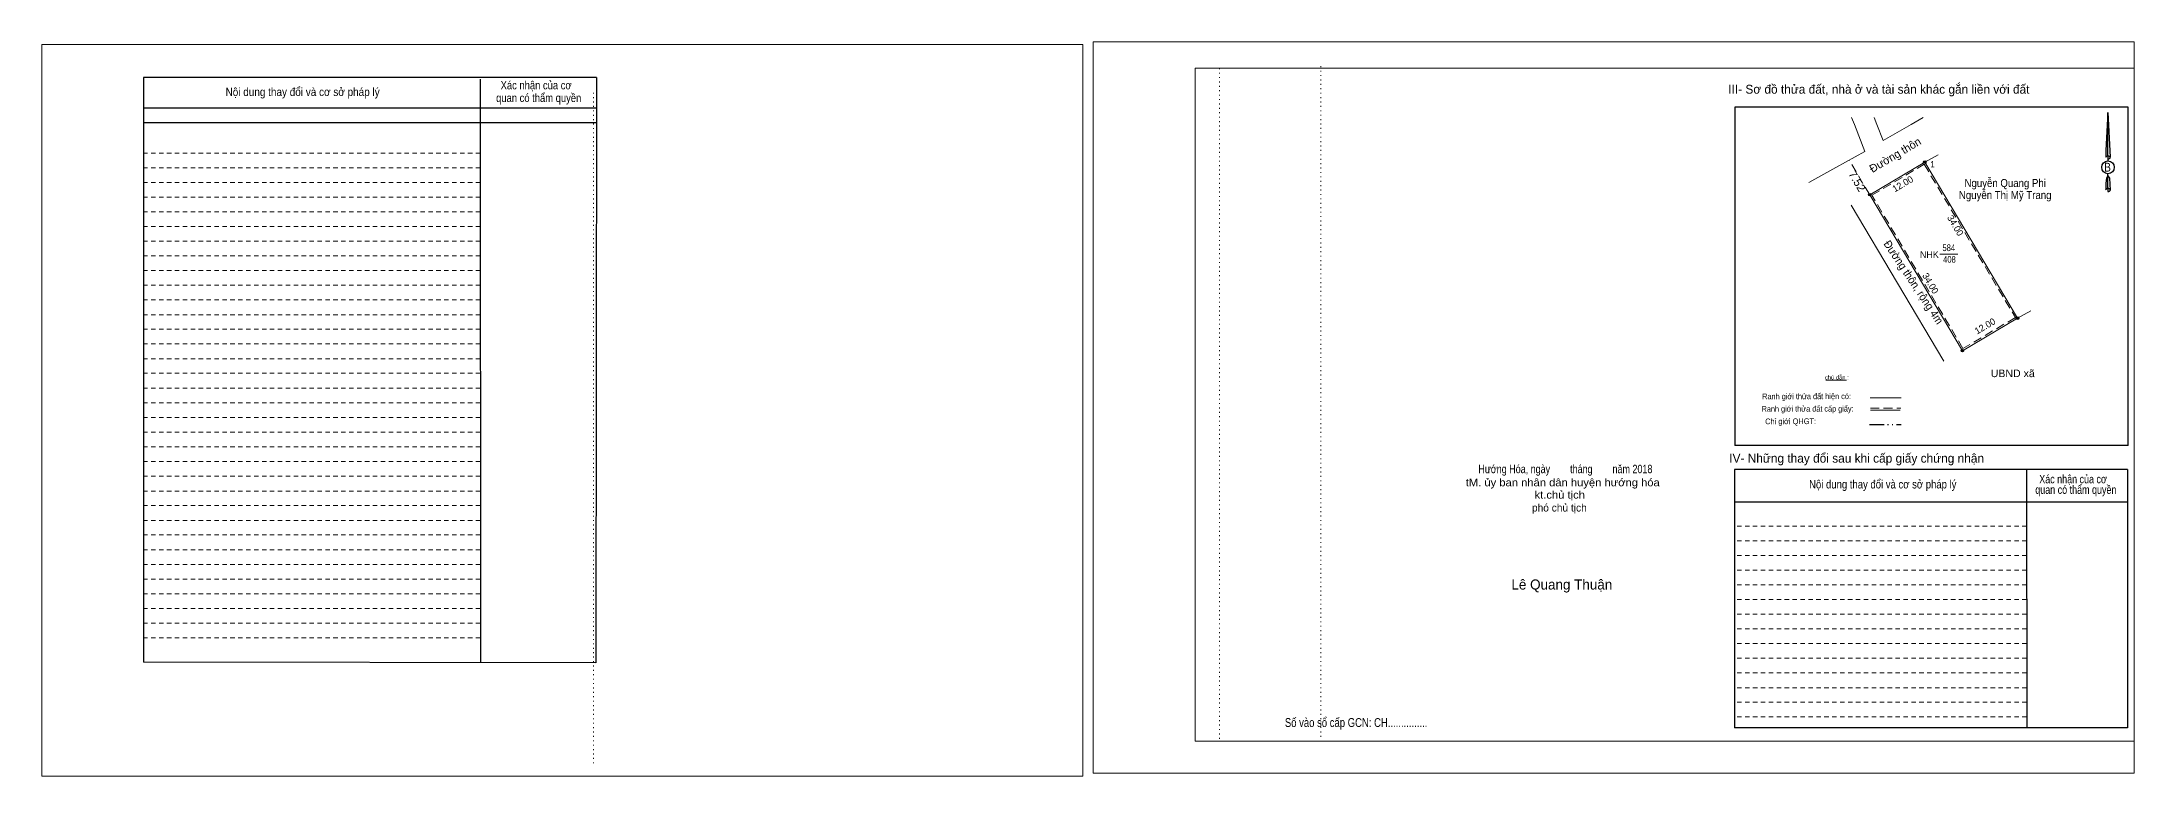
# Model space of a CAD drawing. Header units: metres. Extents: x 548121 to 548900, y 1837714 to 1837870.
# Drawn here: x 548508.2 to 548900.4, y 1837714.4 to 1837851.9 of the extents above; entities that cross this region are included whole.
import ezdxf
from ezdxf.enums import TextEntityAlignment as Align

# ---------------------------------------------------------------- set-up
doc = ezdxf.new("R2010")
doc.units = ezdxf.units.M
doc.header["$LTSCALE"] = 0.55
for name, pattern in [('DASH_DOUBLE_DOT', [9.2, 5, -1.2, 0.3, -1.2, 0.3, -1.2]), ('DOTTED', [1.5, 0.3, -1.2]), ('MEDIUM_DASHED', [4.5, 3, -1.5]), ('SHORT_DASHED', [2.7, 1.5, -1.2])]:
    doc.linetypes.add(name, pattern=pattern)
for name, color, linetype, lineweight in [('18', 7, 'Continuous', 25), ('28', 7, 'SHORT_DASHED', 13), ('3', 7, 'Continuous', 13), ('5', 7, 'DASH_DOUBLE_DOT', 25), ('55', 7, 'Continuous', 13), ('7', 7, 'Continuous', 13), ('8', 7, 'Continuous', 13)]:
    doc.layers.add(name, color=color, linetype=linetype, lineweight=lineweight)

msp = doc.modelspace()

# ---------------------------------------------------------------- hatches: boundary and pattern name
at = {"layer": '8'}
for points in [[(548861.4254, 1837829.36, 1), (548860.9546, 1837829.36, 1)], [(548851.0954, 1837823.26, 1), (548850.6246, 1837823.26, 1)], [(548878.8154, 1837800.15, 1), (548878.3446, 1837800.15, 1)], [(548878.8154, 1837800.15, 1), (548878.3446, 1837800.15, 1)], [(548868.4854, 1837794.05, 1), (548868.0146, 1837794.05, 1)]]:
    msp.add_hatch(color=256, dxfattribs=at).paths.add_polyline_path(points)

# ---------------------------------------------------------------- linework, layer by layer
at = {"layer": '18'}
for p, q in [((548895.52, 1837838.66), (548895.96, 1837830.27)), ((548895.52, 1837838.66), (548895.96, 1837830.27)), ((548895.52, 1837838.66), (548895.96, 1837830.27)), ((548895.15, 1837831.56), (548895.1, 1837830.28)), ((548895.52, 1837830.51), (548895.52, 1837830.2)), ((548895.52, 1837830.2), (548895.52, 1837829.97)), ((548895.52, 1837829.97), (548895.52, 1837829.64)), ((548895.52, 1837829.97), (548895.52, 1837829.64)), ((548895.52, 1837829.97), (548895.52, 1837829.64)), ((548895.96, 1837830.27), (548895.96, 1837830.28)), ((548895.52, 1837826.8), (548895.52, 1837827.17)), ((548895.52, 1837826.8), (548895.52, 1837827.17)), ((548895.52, 1837826.8), (548895.52, 1837827.17)), ((548895.52, 1837826.8), (548895.84, 1837826.34)), ((548895.52, 1837826.8), (548895.84, 1837826.34)), ((548895.52, 1837826.8), (548895.84, 1837826.34)), ((548895.84, 1837826.34), (548895.96, 1837824.14)), ((548895.84, 1837826.34), (548895.96, 1837824.14)), ((548895.84, 1837826.34), (548895.96, 1837824.14)), ((548895.52, 1837824.43), (548895.52, 1837824.11)), ((548895.52, 1837824.11), (548895.52, 1837823.86)), ((548895.96, 1837824.14), (548895.96, 1837824.15))]:
    msp.add_line(p, q, dxfattribs=at)
for points in [[(548895.52, 1837830.51), (548895.52, 1837838.66), (548895.15, 1837831.56)], [(548895.52, 1837824.43), (548895.52, 1837826.8), (548895.23, 1837826.34), (548895.15, 1837825.45), (548895.1, 1837824.15)]]:
    msp.add_lwpolyline(points, dxfattribs=at)
msp.add_ellipse((548895.5283, 1837828.3934), major_axis=(0, 1.1963), ratio=0.983453, dxfattribs=at)
for centre, start_param, end_param in [((548895.5287, 1837830.2369), 1.57079633, 3.07445202), ((548895.5287, 1837830.2369), 0.06714063, 1.57079633), ((548895.5287, 1837830.2369), 4.71238898, 6.28318531), ((548895.5287, 1837824.131), 2.49106941, 3.07427841), ((548895.5287, 1837824.131), 1.57079633, 2.49106941), ((548895.5287, 1837824.131), 0.06714063, 1.57079633), ((548895.5287, 1837824.131), 4.71238898, 6.28318531)]:
    msp.add_ellipse(centre, major_axis=(0.4313, 0), ratio=0.655448, start_param=start_param, end_param=end_param, dxfattribs=at)
at = {"layer": '28', "linetype": 'Continuous', "lineweight": 25}
for p, q in [((548612.17, 1837845.2), (548527.3, 1837845.2)), ((548590.41, 1837844.91), (548590.44, 1837735.68)), ((548612.17, 1837845.2), (548612.09, 1837735.62)), ((548612.17, 1837839.48), (548527.41, 1837839.48)), ((548612.17, 1837839.48), (548527.41, 1837839.48)), ((548612.17, 1837836.72), (548527.41, 1837836.72)), ((548899.3, 1837776.29), (548825.58, 1837776.29)), ((548880.27, 1837771.8), (548880.3, 1837723.42)), ((548899.22, 1837771.8), (548899.2, 1837723.42)), ((548899.2, 1837765.67), (548825.52, 1837765.67)), ((548612.09, 1837735.62), (548527.3, 1837735.74)), ((548899.2, 1837723.42), (548825.52, 1837723.42))]:
    msp.add_line(p, q, dxfattribs=at)
at = {"layer": '28'}
for p, q in [((548590.41, 1837831.07), (548527.3, 1837831.07)), ((548590.41, 1837828.3), (548527.3, 1837828.3)), ((548590.41, 1837825.57), (548527.3, 1837825.57)), ((548590.41, 1837822.78), (548527.3, 1837822.78)), ((548590.41, 1837820.04), (548527.3, 1837820.04)), ((548590.41, 1837817.29), (548527.3, 1837817.29)), ((548590.41, 1837814.54), (548527.3, 1837814.54)), ((548590.41, 1837811.79), (548527.3, 1837811.79)), ((548590.41, 1837809.05), (548527.3, 1837809.05)), ((548590.41, 1837806.29), (548527.3, 1837806.29)), ((548590.41, 1837803.55), (548527.3, 1837803.55)), ((548590.41, 1837800.78), (548527.3, 1837800.78)), ((548590.41, 1837798.06), (548527.3, 1837798.06)), ((548590.41, 1837795.31), (548527.3, 1837795.31)), ((548590.41, 1837792.54), (548527.3, 1837792.54)), ((548590.41, 1837789.82), (548527.3, 1837789.82)), ((548590.41, 1837787.04), (548527.3, 1837787.04)), ((548590.41, 1837784.29), (548527.3, 1837784.29)), ((548590.41, 1837781.53), (548527.3, 1837781.53)), ((548590.41, 1837778.78), (548527.3, 1837778.78)), ((548590.41, 1837776.03), (548527.3, 1837776.03)), ((548590.41, 1837773.28), (548527.3, 1837773.28)), ((548590.41, 1837770.53), (548527.3, 1837770.53)), ((548590.41, 1837767.77), (548527.3, 1837767.77)), ((548590.41, 1837765.05), (548527.3, 1837765.05)), ((548590.41, 1837762.27), (548527.3, 1837762.27)), ((548590.41, 1837759.55), (548527.3, 1837759.55)), ((548880.29, 1837761.21), (548825.52, 1837761.21)), ((548590.41, 1837756.78), (548527.3, 1837756.78)), ((548880.29, 1837758.45), (548825.52, 1837758.45)), ((548880.29, 1837755.7), (548825.52, 1837755.7)), ((548590.41, 1837754.04), (548527.3, 1837754.04)), ((548590.41, 1837751.28), (548527.3, 1837751.28)), ((548880.29, 1837752.96), (548825.52, 1837752.96)), ((548590.41, 1837748.51), (548527.3, 1837748.51)), ((548880.29, 1837750.2), (548825.52, 1837750.2)), ((548880.29, 1837747.44), (548825.52, 1837747.44)), ((548590.41, 1837745.78), (548527.3, 1837745.78)), ((548590.41, 1837743.02), (548527.3, 1837743.02)), ((548880.29, 1837744.68), (548825.52, 1837744.68)), ((548590.41, 1837740.26), (548527.3, 1837740.26)), ((548880.3, 1837741.94), (548825.52, 1837741.94)), ((548880.3, 1837739.2), (548825.52, 1837739.2)), ((548880.3, 1837736.46), (548825.52, 1837736.46)), ((548880.3, 1837733.7), (548825.52, 1837733.7)), ((548880.3, 1837730.94), (548825.52, 1837730.94)), ((548880.3, 1837728.2), (548825.52, 1837728.2)), ((548880.3, 1837725.46), (548825.52, 1837725.46))]:
    msp.add_line(p, q, dxfattribs=at)
at = {"layer": '28', "linetype": 'Continuous', "lineweight": 25}
for points in [[(548612.17, 1837845.2), (548527.3, 1837845.2), (548527.3, 1837735.74)], [(548899.3, 1837776.29), (548899.3, 1837839.64), (548825.58, 1837839.64), (548825.58, 1837776.29)], [(548899.22, 1837771.8), (548825.52, 1837771.8), (548825.52, 1837723.42)]]:
    msp.add_lwpolyline(points, dxfattribs=at)
at = {"layer": '3'}
for p, q in [((548724.43, 1837846.94), (548900.44, 1837846.94)), ((548724.43, 1837720.93), (548724.43, 1837846.94)), ((548900.44, 1837846.94), (548900.44, 1837719.88)), ((548724.43, 1837720.93), (548900.44, 1837720.93))]:
    msp.add_line(p, q, dxfattribs=at)
at = {"layer": '3', "linetype": 'DOTTED'}
for p, q in [((548729, 1837846.94), (548729, 1837720.93)), ((548747.98, 1837847.31), (548747.98, 1837721.29)), ((548611.61, 1837842.35), (548611.61, 1837716.36))]:
    msp.add_line(p, q, dxfattribs=at)
at = {"layer": '3'}
for points in [[(548508.22, 1837714.38), (548703.37, 1837714.38), (548703.37, 1837851.36), (548508.22, 1837851.36)], [(548508.22, 1837851.36), (548703.37, 1837851.36), (548703.37, 1837714.38), (548508.22, 1837714.38)], [(548508.22, 1837714.38), (548703.37, 1837714.38), (548703.37, 1837851.36), (548508.22, 1837851.36)], [(548705.3, 1837714.96), (548900.44, 1837714.96), (548900.44, 1837851.88), (548705.3, 1837851.88)]]:
    msp.add_lwpolyline(points, close=True, dxfattribs=at)
msp.add_lwpolyline([(548731.56, 1837846.94), (548900.44, 1837846.94), (548900.44, 1837720.93), (548731.56, 1837720.93)], dxfattribs=at)
at = {"layer": '5'}
msp.add_line((548850.82, 1837780.25), (548856.77, 1837780.25), dxfattribs=at)
at = {"layer": '55'}
for p, q in [((548850.97, 1837785.25), (548856.77, 1837785.25)), ((548851.01, 1837782.92), (548856.58, 1837782.92)), ((548851.01, 1837782.92), (548856.58, 1837782.92))]:
    msp.add_line(p, q, dxfattribs=at)
at = {"layer": '55', "linetype": 'MEDIUM_DASHED'}
msp.add_line((548851, 1837783.31), (548856.7, 1837783.31), dxfattribs=at)
at = {"layer": '7'}
msp.add_line((548842.66, 1837788.5), (548846.5, 1837788.56), dxfattribs=at)
at = {"layer": '8'}
for p, q in [((548847.99, 1837836.43), (548847.48, 1837837.74)), ((548849.96, 1837831.35), (548847.99, 1837836.43)), ((548849.96, 1837831.35), (548844.51, 1837828.34)), ((548861.19, 1837829.36), (548863.67, 1837830.72)), ((548844.51, 1837828.34), (548839.46, 1837825.55)), ((548847.38, 1837821.28), (548864.77, 1837792.07)), ((548863.99, 1837812.1), (548867.38, 1837812.1)), ((548878.58, 1837800.15), (548881.06, 1837801.51))]:
    msp.add_line(p, q, dxfattribs=at)
at = {"layer": '8', "linetype": 'MEDIUM_DASHED'}
msp.add_line((548850.86, 1837823.26), (548847.03, 1837829.73), dxfattribs=at)
at = {"layer": '8'}
for points in [[(548851.71, 1837837.74), (548852.22, 1837836.43), (548853.39, 1837833.41)], [(548860.88, 1837837.74), (548858.61, 1837836.43), (548853.39, 1837833.41)]]:
    msp.add_lwpolyline(points, dxfattribs=at)
for points in [[(548878.58, 1837800.15), (548868.25, 1837794.05), (548850.86, 1837823.26), (548861.19, 1837829.36)], [(548861.19, 1837829.36), (548878.58, 1837800.15), (548868.25, 1837794.05), (548850.86, 1837823.26)]]:
    msp.add_lwpolyline(points, close=True, dxfattribs=at)
at = {"layer": '8', "linetype": 'MEDIUM_DASHED'}
msp.add_lwpolyline([(548878.17, 1837800.26), (548868.35, 1837794.46), (548851.27, 1837823.15), (548861.09, 1837828.95)], close=True, dxfattribs=at)
at = {"layer": '8', "lineweight": 25}
for centre in [(548861.19, 1837829.36), (548850.86, 1837823.26), (548878.58, 1837800.15), (548878.58, 1837800.15), (548868.25, 1837794.05)]:
    msp.add_circle(centre, 0.2354, dxfattribs=at)

# ---------------------------------------------------------------- texts
at = {"layer": '18'}
for s, height, width, p in [('B', 1.643, 0.85, (548895.45, 1837827.59)), ('Hướng Hóa, ngày        tháng        năm 2018', 1.573, 0.8, (548793.82, 1837771.11)), ('tM. ủy ban nhân dân huyện hướng hóa', 1.426, 1.1, (548793.325, 1837768.66)), ('kt.chủ tịch', 1.426, 1.1, (548792.76, 1837766.35)), ('Số vào sổ cấp GCN: CH...............', 1.664, 0.8, (548754.59, 1837723.58))]:
    msp.add_text(s, height=height, dxfattribs=dict(at, width=width)).set_placement(p, align=Align.CENTER)
for s, height, p in [('phó chủ tịch', 1.426, (548792.69, 1837763.93)), ('Lê Quang Thuận', 1.883, (548793.155, 1837749.32))]:
    msp.add_text(s, height=height, dxfattribs=at).set_placement(p, align=Align.CENTER)
at = {"layer": '28'}
for s, height, width, p in [('Nội dung thay đổi và cơ sở pháp lý', 1.55, 0.9, (548557.105, 1837841.74)), ('Nội dung thay đổi và cơ sở pháp lý', 1.55, 0.9, (548557.105, 1837841.74)), (' quan có thẩm quyền', 1.55, 0.85, (548601.115, 1837840.62)), (' quan có thẩm quyền', 1.55, 0.85, (548601.115, 1837840.62)), ('Xác nhận của cơ', 1.55, 0.85, (548600.875, 1837842.99)), ('Xác nhận của cơ', 1.55, 0.85, (548600.875, 1837842.99)), ('Xác nhận của cơ', 1.569, 0.8, (548888.985, 1837769.22)), ('Nội dung thay đổi và cơ sở pháp lý', 1.569, 0.85, (548853.315, 1837768.25)), (' quan có thẩm quyền', 1.569, 0.8, (548889.275, 1837767.24))]:
    msp.add_text(s, height=height, dxfattribs=dict(at, width=width)).set_placement(p, align=Align.CENTER)
for s, p in [('III- Sơ đồ thửa đất, nhà ở và tài sản khác gắn liền với đất', (548852.585, 1837842.18)), ('IV- Những thay đổi sau khi cấp giấy chứng nhận', (548848.42, 1837773.08))]:
    msp.add_text(s, height=1.664, dxfattribs=at).set_placement(p, align=Align.CENTER)
at = {"layer": '55'}
for s, height, width, p in [('Ranh giới thửa đất hiện có:', 1.074, 0.8, (548839.0287, 1837784.9667)), ('Ranh giới thửa đất cấp giấy:', 1.069, 0.8, (548839.2237, 1837782.6373)), ('Chỉ giới QHGT:', 1.069, 0.85, (548836.0437, 1837780.2899))]:
    msp.add_text(s, height=height, rotation=0.135, dxfattribs=dict(at, width=width)).set_placement(p, align=Align.CENTER)
at = {"layer": '7'}
msp.add_text('chú dẫn :', height=0.7907, rotation=359.974, dxfattribs=at).set_placement((548844.6948, 1837788.6589), align=Align.CENTER)
at = {"layer": '8'}
msp.add_text('Đường thôn', height=1.5, rotation=30.562, dxfattribs=at).set_placement((548851.37, 1837827.31))
for s, height, width, p in [('1', 1.177, 0.75, (548862.64, 1837828.38)), ('Nguyễn Quang Phi', 1.5, 0.9, (548876.27, 1837824.7)), ('Nguyễn Thị Mỹ Trang', 1.5, 0.9, (548876.265, 1837822.45)), ('584', 1.25, 0.85, (548865.69, 1837812.7)), ('408', 1.25, 0.85, (548865.815, 1837810.52)), ('UBND xã', 1.412, 1.05, (548877.68, 1837789.1))]:
    msp.add_text(s, height=height, dxfattribs=dict(at, width=width)).set_placement(p, align=Align.CENTER)
at = {"layer": '8', "width": 1.05}
msp.add_text('7.52', height=1.5, rotation=300.588, dxfattribs=at).set_placement((548846.81, 1837827.17))
at = {"layer": '8'}
for s, rotation, p in [('12.00', 30.562, (548857.3722, 1837824.7415)), ('34.00', 300.767, (548866.3864, 1837817.1747)), ('34.00', 300.767, (548861.7264, 1837806.3447)), ('12.00', 30.562, (548872.8022, 1837798.1215))]:
    msp.add_text(s, height=1.25, rotation=rotation, dxfattribs=at).set_placement(p, align=Align.CENTER)
at = {"layer": '8', "width": 0.95}
msp.add_text('Đường thôn, rộng 4m', height=1.5, rotation=303.639, dxfattribs=at).set_placement((548858.4568, 1837806.4555), align=Align.CENTER)
at = {"layer": '8'}
msp.add_text('NHK', height=1.25, dxfattribs=at).set_placement((548862.055, 1837811.43), align=Align.CENTER)

doc.saveas('drawing.dxf')
